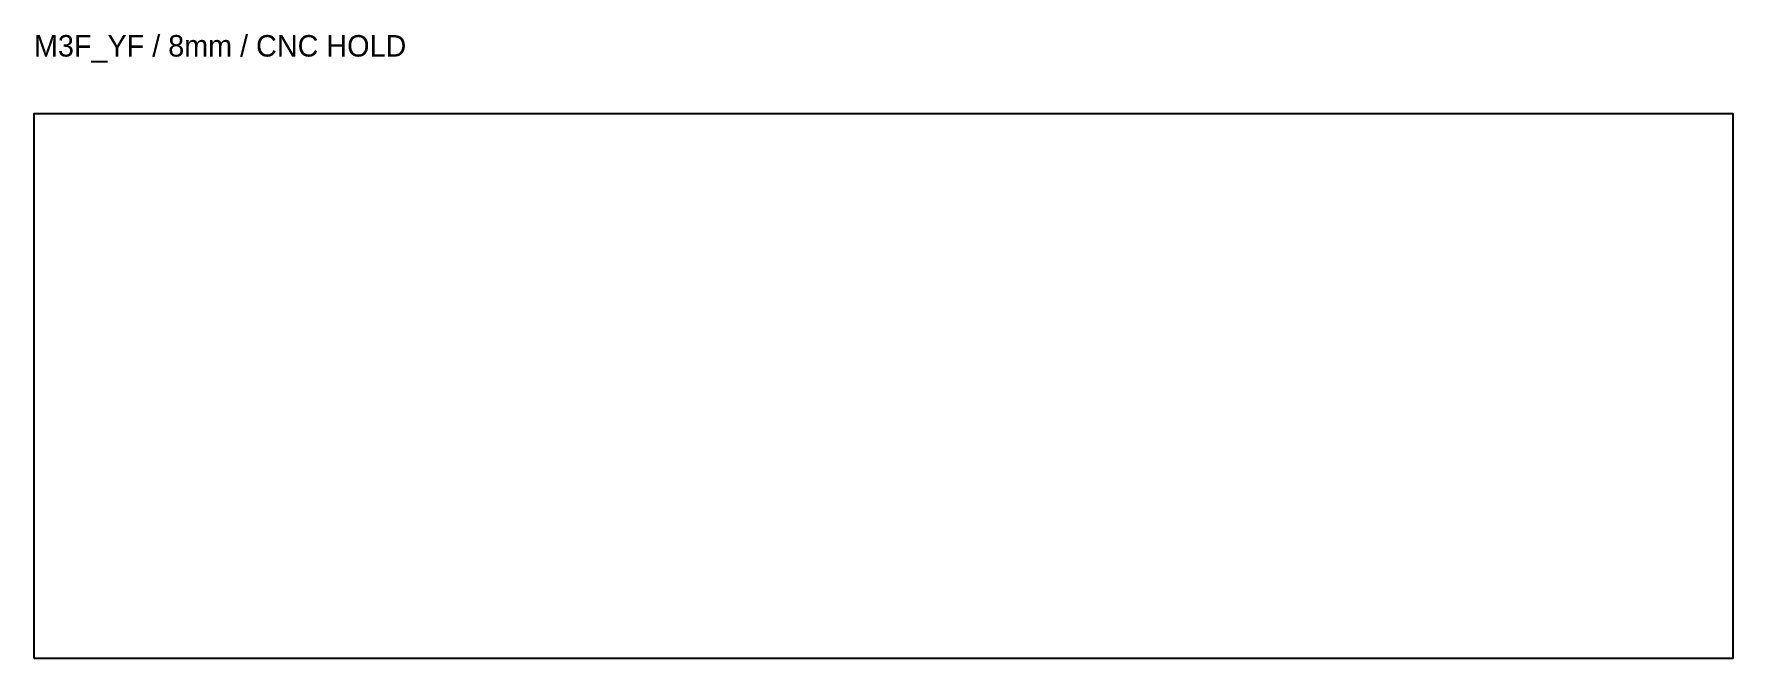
# Model space of a CAD drawing. Header units: millimetres. Extents: x 0 to 237, y 0 to 87.
import ezdxf

# ---------------------------------------------------------------- set-up
doc = ezdxf.new("R2010")
doc.units = ezdxf.units.MM
doc.layers.add('CUT_OUTER', color=7, linetype='Continuous')
doc.layers.add('INFO_NO_CUT', color=8, linetype='Continuous')

msp = doc.modelspace()

# ---------------------------------------------------------------- linework, layer by layer
at = {"layer": 'CUT_OUTER'}
msp.add_lwpolyline([(0, 0), (237, 0), (237, 76), (0, 76)], close=True, dxfattribs=at)

# ---------------------------------------------------------------- texts
at = {"layer": 'INFO_NO_CUT'}
msp.add_text('M3F_YF / 8mm / CNC HOLD', height=3, dxfattribs=at).set_placement((0, 84))

doc.saveas('drawing.dxf')
